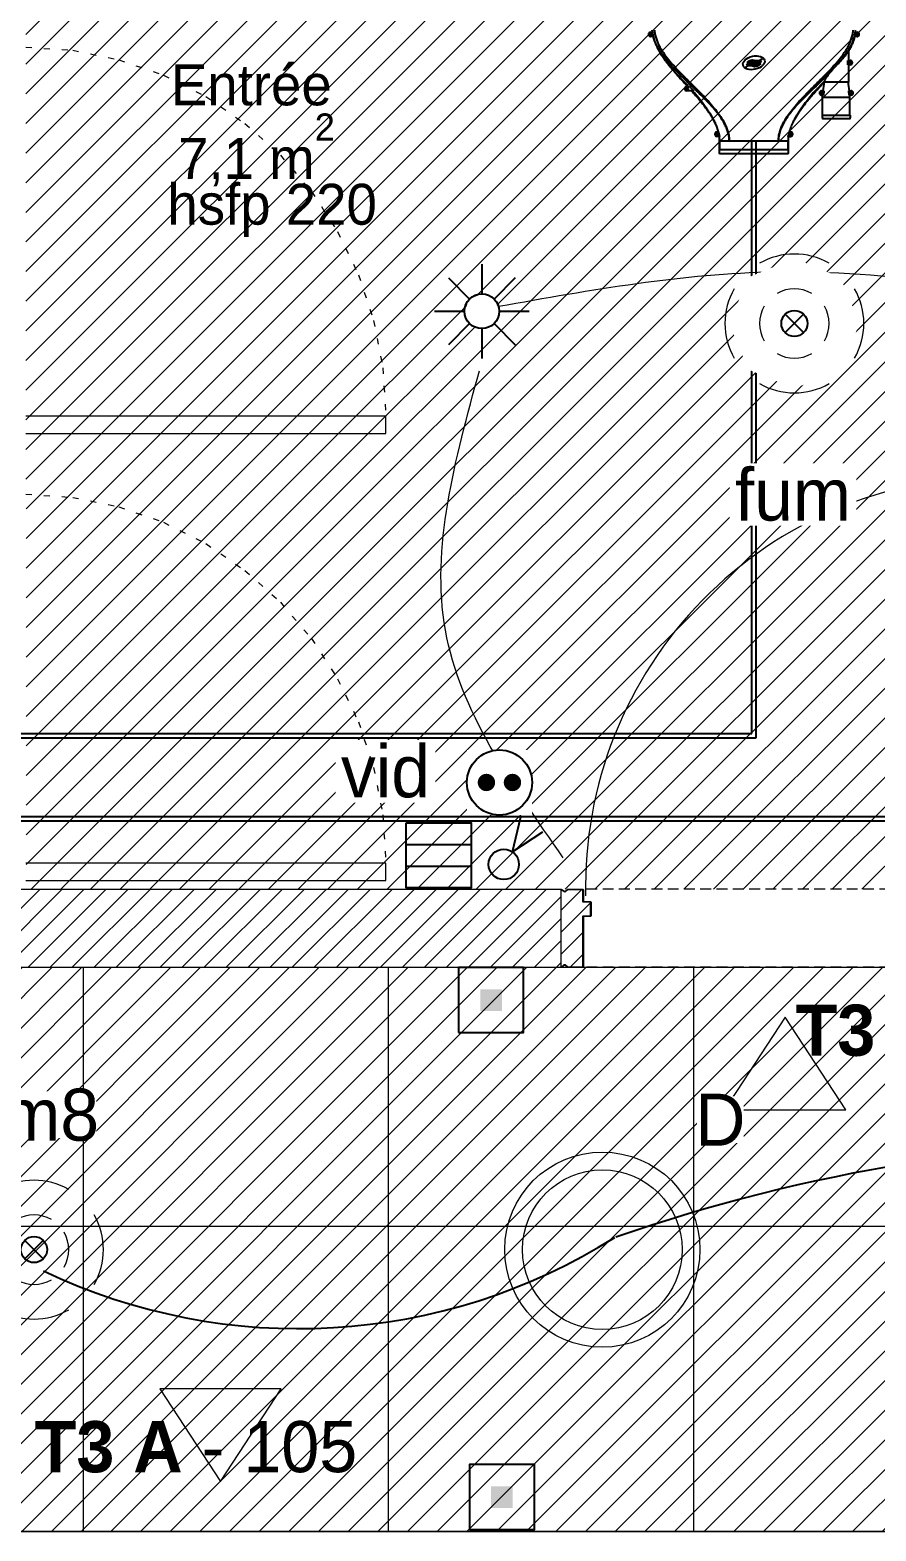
# Model space of a CAD drawing. Header units: centimetres. Extents: x 2666 to 9670, y 1889 to 5633.
# Drawn here: x 5439 to 5634, y 4152.5 to 4498.3 of the extents above; entities that cross this region are included whole.
import ezdxf

# ---------------------------------------------------------------- set-up
doc = ezdxf.new("R2010")
doc.units = ezdxf.units.CM
doc.header["$LTSCALE"] = 12.7
doc.linetypes.add('Style de ligne -13', pattern=[0.295276, 0.19685, -0.098425])
doc.linetypes.add('Style de ligne -18', pattern=[0.328084, 0.109361, -0.218723])
for name, color, linetype, lineweight in [('B Faux plafonds', 7, 'Continuous', 5), ('B Faux plafonds-1', 7, 'Continuous', 5), ('B GÈnÈral', 7, 'Continuous', 5), ('B Général', 7, 'Continuous', 5), ('C ANNOTATIONS-prestations', 7, 'Continuous', 5), ('C ANNOTATIONS-prestations-1', 7, 'Continuous', 5), ('C ANNOTATIONS-texte', 7, 'Continuous', 5), ('C ANNOTATIONS-texte surfaces', 7, 'Continuous', 5), ('prlm-ELEC-CFA', 1, 'Continuous', 25), ('prlm-ELEC-CFO', 1, 'Continuous', 25), ('prlm-ELEC-SSI', 1, 'Continuous', 25)]:
    doc.layers.add(name, color=color, linetype=linetype, lineweight=lineweight)
doc.layers.add('prlm-CHAUFF', color=4, linetype='Continuous')
doc.styles.add('Eurostile', font='')
doc.styles.add('Eurostile (bold)', font='')
doc.styles.add('prlm-elec-cfa', font='comic.ttf', dxfattribs={"height": 12})
doc.styles.add('prlm-elec-cfo', font='comic.ttf', dxfattribs={"height": 12})
doc.styles.add('prlm-elec-ssi', font='comic.ttf', dxfattribs={"height": 12})
doc.styles.get('Eurostile').set_extended_font_data('Eurostile')
doc.styles.get('Eurostile (bold)').set_extended_font_data('Eurostile', bold=True)

# ---------------------------------------------------------------- blocks, each defined once
blk = doc.blocks.new('xi.SPOT')
at = {"color": 0, "lineweight": 5}
blk.add_wipeout([(-4, 0), (-2.83, -2.83), (0, -4), (2.83, -2.83), (4, 0), (2.83, 2.83), (0, 4), (-2.83, 2.83)], dxfattribs=at).dxf.layer = 'prlm-ELEC-CFO'
at = {"layer": 'prlm-ELEC-CFO', "color": 0, "linetype": 'ByBlock', "lineweight": -2, "flags": 128}
for points in [[(0, 10.88), (0, 4)], [(-7.69, 7.69), (-2.83, 2.83)], [(7.69, 7.69), (2.83, 2.83)], [(-10.88, 0), (-4, 0)], [(4, 0), (10.88, 0)], [(-2.83, -2.83), (-7.69, -7.69)], [(2.83, -2.83), (7.69, -7.69)], [(0, -4), (0, -10.88)]]:
    blk.add_lwpolyline(points, dxfattribs=at)
at = {"layer": 'prlm-ELEC-CFO', "color": 0, "linetype": 'ByBlock', "lineweight": -2}
blk.add_circle((0, 0), 4, dxfattribs=at)
blk = doc.blocks.new('xi.VV')
at = {"layer": 'prlm-ELEC-CFO', "color": 0}
blk.add_lwpolyline([(6.95, 3.42), (0.01, -1.13), (1.91, 6.95)], dxfattribs=at)
blk.add_circle((-2, -4), 3.5, dxfattribs=at)
blk = doc.blocks.new('xi.FUM')
at = {"color": 0}
blk.add_wipeout([(-10.61, -10.61), (-15, 0), (-10.61, 10.61), (0, 15), (10.61, 10.61), (15, 0), (10.61, -10.61), (0, -15)], dxfattribs=at).dxf.layer = 'prlm-ELEC-SSI'
at = {"layer": 'prlm-ELEC-SSI', "color": 0}
for points in [[(-2.12, 2.12), (2.12, -2.12)], [(2.12, 2.12), (-2.12, -2.12)]]:
    blk.add_lwpolyline(points, dxfattribs=at)
blk.add_circle((0, 0), 3, dxfattribs=at)
at = {"layer": 'prlm-ELEC-SSI', "color": 0, "lineweight": 13}
for radius, start, end in [(16, 60, 120), (16, 150, 210), (8, 60, 120), (16, 330, 30), (8, 150, 210), (8, 330, 30), (8, 240, 300), (16, 240, 300)]:
    blk.add_arc((0, 0), radius, start, end, dxfattribs=at)
blk = doc.blocks.new('xi.BSO')
at = {"layer": 'prlm-ELEC-CFO', "lineweight": 5}
blk.add_hatch(color=0, dxfattribs=at).paths.add_polyline_path([(-2.5, -2.5), (2.5, -2.5), (2.5, 2.5), (-2.5, 2.5)])
at = {"layer": 'prlm-ELEC-CFO', "color": 0, "flags": 128}
blk.add_lwpolyline([(-7.5, -7.5), (7.5, -7.5), (7.5, 7.5), (-7.5, 7.5)], close=True, dxfattribs=at)
blk = doc.blocks.new('xi.VID')
at = {"layer": 'prlm-ELEC-CFA', "color": 0, "linetype": 'ByBlock', "lineweight": -2, "flags": 128}
blk.add_lwpolyline([(-7.5, 7.5), (7.5, 7.5), (7.5, -7.5), (-7.5, -7.5)], close=True, dxfattribs=at)
at = {"layer": 'prlm-ELEC-CFA', "color": 0}
for points in [[(-7.5, 2.5), (7.5, 2.5)], [(-7.5, -2.5), (7.5, -2.5)]]:
    blk.add_lwpolyline(points, dxfattribs=at)
blk = doc.blocks.new('xi.PC')
at = {"color": 0, "lineweight": 5}
blk.add_wipeout([(-7.5, -7.5), (7.5, -7.5), (7.5, 7.5), (-7.5, 7.5)], dxfattribs=at).dxf.layer = 'prlm-ELEC-CFO'
at = {"layer": 'prlm-ELEC-CFO', "color": 0, "linetype": 'ByBlock', "lineweight": 5, "const_width": 2}
for points in [[(-4, 0, 1), (-2, 0, 1)], [(2, 0, 1), (4, 0, 1)]]:
    blk.add_lwpolyline(points, format="xyb", close=True, dxfattribs=at)
at = {"layer": 'prlm-ELEC-CFO', "color": 0, "linetype": 'ByBlock', "lineweight": -2}
blk.add_circle((0, 0), 7.5, dxfattribs=at)
blk = doc.blocks.new('xi.lumD')
at = {"layer": 'prlm-ELEC-CFO', "color": 0, "linetype": 'ByBlock', "lineweight": 13}
for radius in [22.49, 18.39]:
    blk.add_circle((0, 0), radius, dxfattribs=at)
blk = doc.blocks.new('xi.dm8')
at = {"layer": 'prlm-ELEC-CFO', "color": 0}
for points in [[(-2.12, 2.12), (2.12, -2.12)], [(2.12, 2.12), (-2.12, -2.12)]]:
    blk.add_lwpolyline(points, dxfattribs=at)
blk.add_circle((0, 0), 3, dxfattribs=at)
at = {"layer": 'prlm-ELEC-CFO', "color": 0, "lineweight": 13}
for radius, start, end in [(16, 60, 120), (16, 150, 210), (8, 60, 120), (16, 330, 30), (8, 150, 210), (8, 330, 30), (8, 240, 300), (16, 240, 300)]:
    blk.add_arc((0, 0), radius, start, end, dxfattribs=at)

msp = doc.modelspace()

# ---------------------------------------------------------------- hatches: boundary and pattern name
at = {"layer": 'B Faux plafonds', "linetype": 'Continuous', "lineweight": 5, "true_color": 0xaaaaaa}
h = msp.add_hatch(dxfattribs=at)
h.set_pattern_fill('F_P__SOFFITE', color=253, style=0, pattern_type=2)
h.set_pattern_definition([(45, (0, 0.2205), (-3.5277778, 3.3072917), [])])
h.paths.add_polyline_path([(4337.44, 3228.48), (4207.44, 3228.48), (4207.44, 4282.39), (4659.96, 4282.39), (4659.96, 4330.39), (5019.96, 4330.39), (5019.96, 4687.89), (5150.04, 4687.72), (5150.04, 4282.39), (6787.89, 4282.39), (6787.89, 4152.39), (4337.44, 4152.39)])
at = {"layer": 'B Faux plafonds-1', "linetype": 'Continuous', "lineweight": 5, "true_color": 0xaaaaaa}
h = msp.add_hatch(dxfattribs=at)
h.set_pattern_fill('F_P__SOFFITE', color=253, style=0, pattern_type=2)
h.set_pattern_definition([(45, (5697.463, 4702.054), (-3.52778, 3.30729), [])])
h.paths.add_polyline_path([(5438.04, 4501.39), (5438.17, 4300.39), (5803.04, 4300.39), (5803.04, 4471.4), (5734.04, 4471.4), (5734.04, 4501.39)])
at = {"layer": 'B GÈnÈral', "linetype": 'Continuous', "lineweight": 5}
h = msp.add_hatch(dxfattribs=at)
h.set_pattern_fill('50_BETON', style=0, pattern_type=2)
h.set_pattern_definition([(45, (0, 0), (2.4253472, -2.6458333), [])])
h.paths.add_polyline_path([(5150.04, 4300.39), (5150.04, 4282.39), (5561.43, 4282.39), (5561.43, 4300.39)])
h = msp.add_hatch(dxfattribs=at)
h.set_pattern_fill('50_BETON', style=0, pattern_type=2)
h.set_pattern_definition([(45, (5613.0258, 4291.389), (2.42535, -2.64583), [])])
edge = h.paths.add_edge_path()
edge.add_line((5561.43, 4282.44), (5562.09, 4283.02))
edge.add_line((5562.09, 4283.02), (5562.1, 4283.02))
edge.add_arc((5562.23, 4282.87), 0.2, 48.9909, 131.0091, ccw=False)
edge.add_line((5562.36, 4283.02), (5562.37, 4283.02))
edge.add_line((5562.37, 4283.02), (5562.93, 4282.53))
edge.add_line((5562.93, 4282.53), (5562.93, 4282.53))
edge.add_arc((5562.96, 4282.57), 0.05, 228.9909, 270)
edge.add_line((5562.96, 4282.52), (5562.96, 4282.52))
edge.add_line((5562.96, 4282.52), (5566.33, 4282.52))
edge.add_line((5566.33, 4282.52), (5566.33, 4282.52))
edge.add_arc((5566.33, 4282.56), 0.0435, 270, 360)
edge.add_line((5566.38, 4282.56), (5566.38, 4294.08))
edge.add_arc((5566.55, 4294.08), 0.174, 90, 180, ccw=False)
edge.add_line((5566.55, 4294.26), (5566.58, 4294.26))
edge.add_line((5566.58, 4294.26), (5568.13, 4294.26))
edge.add_line((5568.13, 4294.26), (5568.13, 4294.26))
edge.add_arc((5568.13, 4294.3), 0.0435, 270, 360)
edge.add_line((5568.18, 4294.3), (5568.18, 4297.35))
edge.add_arc((5568.13, 4297.35), 0.0435, 0, 90)
edge.add_line((5568.13, 4297.39), (5568.13, 4297.39))
edge.add_line((5568.13, 4297.39), (5566.58, 4297.39))
edge.add_line((5566.58, 4297.39), (5566.55, 4297.39))
edge.add_arc((5566.55, 4297.56), 0.174, 180, 270, ccw=False)
edge.add_line((5566.38, 4297.56), (5566.38, 4300.21))
edge.add_arc((5566.33, 4300.21), 0.0435, 0, 90)
edge.add_line((5566.33, 4300.26), (5566.33, 4300.26))
edge.add_line((5566.33, 4300.26), (5562.96, 4300.26))
edge.add_line((5562.96, 4300.26), (5562.96, 4300.26))
edge.add_arc((5562.96, 4300.21), 0.05, 90, 131.0091)
edge.add_line((5562.93, 4300.25), (5562.93, 4300.25))
edge.add_line((5562.93, 4300.25), (5562.37, 4299.76))
edge.add_line((5562.37, 4299.76), (5562.36, 4299.75))
edge.add_arc((5562.23, 4299.9), 0.2, 233.0967, 311.0091, ccw=False)
edge.add_line((5562.11, 4299.74), (5562.1, 4299.75))
edge.add_line((5562.1, 4299.75), (5561.59, 4300.2))
edge.add_line((5561.59, 4300.2), (5561.59, 4300.2))
edge.add_line((5561.59, 4300.2), (5561.43, 4300.34))
edge.add_line((5561.43, 4300.34), (5561.43, 4282.44))
at = {"layer": 'C ANNOTATIONS-prestations-1', "linetype": 'Continuous', "lineweight": 9, "true_color": 0x989898}
h = msp.add_hatch(dxfattribs=at)
h.set_pattern_fill('DALETTES TERRASSE 50X50', color=252, scale=1.406016, style=0, pattern_type=2)
h.set_pattern_definition([(0, (4678, 4152.39), (4e-15, -70.3008), []), (-90, (4678, 4152.39), (70.3008, 0), [])])
h.paths.add_polyline_path([(4337.44, 3228.48), (4207.44, 3228.48), (4207.44, 4282.39), (4659.96, 4282.39), (4659.96, 4330.39), (5019.96, 4330.39), (5019.96, 4687.89), (5150.04, 4687.72), (5150.04, 4282.39), (6787.89, 4282.39), (6787.89, 4152.39), (4337.44, 4152.39)])

# ---------------------------------------------------------------- linework, layer by layer
at = {"layer": 'B Général', "linetype": 'Style de ligne -18', "lineweight": 5}
for p, q in [((5438.04, 4494.39), (5448.87, 4493.66)), ((5448.87, 4493.66), (5459.52, 4491.49)), ((5459.52, 4491.49), (5469.8, 4487.92)), ((5469.8, 4487.92), (5479.54, 4483)), ((5479.54, 4483), (5488.57, 4476.82)), ((5488.57, 4476.82), (5496.73, 4469.49)), ((5496.73, 4469.49), (5503.89, 4461.13)), ((5503.89, 4461.13), (5509.92, 4451.89)), ((5509.92, 4451.89), (5514.72, 4441.92)), ((5514.72, 4441.92), (5518.21, 4431.39)), ((5518.21, 4431.39), (5520.33, 4420.48)), ((5520.33, 4420.48), (5521.04, 4409.39)), ((5438.04, 4391.39), (5448.87, 4390.66)), ((5448.87, 4390.66), (5459.52, 4388.49)), ((5459.52, 4388.49), (5469.8, 4384.92)), ((5469.8, 4384.92), (5479.54, 4380)), ((5479.54, 4380), (5488.57, 4373.82)), ((5488.57, 4373.82), (5496.73, 4366.49)), ((5496.73, 4366.49), (5503.89, 4358.13)), ((5503.89, 4358.13), (5509.92, 4348.89)), ((5509.92, 4348.89), (5514.72, 4338.92)), ((5520.33, 4317.48), (5521.04, 4306.39))]:
    msp.add_line(p, q, dxfattribs=at)
at = {"layer": 'B Général'}
for p, q in [((5521.04, 4409.39), (5438.04, 4409.39)), ((5521.04, 4405.39), (5521.04, 4409.39)), ((5438.04, 4405.39), (5521.04, 4405.39)), ((5521.04, 4306.39), (5438.04, 4306.39)), ((5521.04, 4302.39), (5521.04, 4306.39)), ((5438.04, 4302.39), (5521.04, 4302.39))]:
    msp.add_line(p, q, dxfattribs=at)
at = {"layer": 'B Général', "color": 7, "linetype": 'Continuous', "lineweight": 18}
for p, q in [((5203.04, 4300.39), (5561.43, 4300.39)), ((5150.04, 4282.39), (5561.43, 4282.39))]:
    msp.add_line(p, q, dxfattribs=at)
at = {"layer": 'B Général', "color": 7, "linetype": 'Continuous', "lineweight": 5}
for p, q in [((5203.04, 4300.39), (5561.43, 4300.39)), ((5561.43, 4282.39), (5561.43, 4300.39)), ((5150.04, 4282.39), (5561.43, 4282.39))]:
    msp.add_line(p, q, dxfattribs=at)
at = {"layer": 'B Général', "linetype": 'Style de ligne -13', "lineweight": 5}
for p, q in [((5659.73, 4300.39), (5566.33, 4300.39)), ((5659.73, 4282.39), (5566.33, 4282.39))]:
    msp.add_line(p, q, dxfattribs=at)
at = {"layer": 'B Général', "linetype": 'Continuous', "lineweight": 5, "flags": 128}
msp.add_lwpolyline([(5566.53, 4300.21), (5566.53, 4297.56, 0.414214), (5566.57, 4297.52), (5566.58, 4297.52), (5568.13, 4297.52), (5568.15, 4297.52, -0.414214), (5568.33, 4297.35), (5568.33, 4294.3, -0.414214), (5568.15, 4294.13), (5568.13, 4294.13), (5566.58, 4294.13), (5566.57, 4294.13, 0.414214), (5566.53, 4294.08), (5566.53, 4282.56, -0.414214), (5566.35, 4282.39), (5566.33, 4282.39), (5562.96, 4282.39), (5562.96, 4282.39, -0.18087), (5562.83, 4282.44), (5562.82, 4282.44), (5562.27, 4282.92), (5562.26, 4282.93, 0.373975), (5562.2, 4282.93), (5562.2, 4282.92), (5561.53, 4282.35), (5561.43, 4282.44), (5562.09, 4283.02), (5562.1, 4283.02, -0.373975), (5562.36, 4283.02), (5562.37, 4283.02), (5562.93, 4282.53), (5562.93, 4282.53, 0.18087), (5562.96, 4282.52), (5562.96, 4282.52), (5566.33, 4282.52), (5566.33, 4282.52, 0.414214), (5566.38, 4282.56), (5566.38, 4294.08, -0.414214), (5566.55, 4294.26), (5566.58, 4294.26), (5568.13, 4294.26), (5568.13, 4294.26, 0.414214), (5568.18, 4294.3), (5568.18, 4297.35, 0.414214), (5568.13, 4297.39), (5568.13, 4297.39), (5566.58, 4297.39), (5566.55, 4297.39, -0.414214), (5566.38, 4297.56), (5566.38, 4300.21, 0.414214), (5566.33, 4300.26), (5566.33, 4300.26), (5562.96, 4300.26), (5562.96, 4300.26, 0.18087), (5562.93, 4300.25), (5562.93, 4300.25), (5562.37, 4299.76), (5562.36, 4299.75, -0.353689), (5562.11, 4299.74), (5562.1, 4299.75), (5561.59, 4300.2), (5561.59, 4300.2), (5561.43, 4300.34), (5561.53, 4300.43), (5562.15, 4299.9, 0.385556), (5562.26, 4299.85), (5562.27, 4299.85), (5562.82, 4300.34), (5562.83, 4300.34, -0.18087), (5562.96, 4300.39), (5562.96, 4300.39), (5566.33, 4300.39), (5566.35, 4300.39, -0.414214)], format="xyb", close=True, dxfattribs=at)
at = {"layer": 'B Général', "color": 250, "linetype": 'Continuous', "lineweight": 5, "true_color": 0x444444, "flags": 128}
for points in [[(5613.03, 4270.89), (5599.03, 4249.54), (5627.03, 4249.54)], [(5482.94, 4163.89), (5496.94, 4185.24), (5468.94, 4185.24)]]:
    msp.add_lwpolyline(points, close=True, dxfattribs=at)
at = {"layer": 'B Général', "color": 7, "linetype": 'Continuous', "lineweight": 5}
msp.add_arc((5661.53, 4300.89), 94.5, 90, 181.2323, dxfattribs=at)
at = {"layer": 'C ANNOTATIONS-prestations', "color": 7, "linetype": 'Continuous', "lineweight": 5, "flags": 128}
msp.add_lwpolyline([(4337.44, 3228.48), (4207.44, 3228.48), (4207.44, 4282.39), (4659.96, 4282.39), (4659.96, 4330.39), (5019.96, 4330.39), (5019.96, 4687.89), (5150.04, 4687.72), (5150.04, 4282.39), (6787.89, 4282.39), (6787.89, 4152.39), (4337.44, 4152.39)], close=True, dxfattribs=at)
msp.add_lwpolyline([(4337.44, 3228.48), (4207.44, 3228.48), (4207.44, 4282.39), (4659.96, 4282.39), (4659.96, 4330.39), (5019.96, 4330.39), (5019.96, 4687.89), (5150.04, 4687.72), (5150.04, 4282.39), (6787.89, 4282.39), (6787.89, 4152.39), (4337.44, 4152.39)], close=True, dxfattribs=at)
at = {"layer": 'prlm-CHAUFF', "ltscale": 50}
for p, q in [((5581.86, 4497.29), (5581.86, 4497.39)), ((5581.86, 4497.39), (5581.96, 4497.39)), ((5581.96, 4497.29), (5581.86, 4497.29)), ((5581.96, 4497.49), (5582.06, 4497.49)), ((5581.96, 4497.39), (5581.96, 4497.49)), ((5581.96, 4497.18), (5581.96, 4497.29)), ((5582.06, 4497.18), (5581.96, 4497.18)), ((5582.01, 4497.84), (5582.46, 4497.84)), ((5582.63, 4496.84), (5582.01, 4496.84)), ((5582.06, 4497.49), (5582.06, 4497.39)), ((5582.06, 4497.39), (5582.17, 4497.39)), ((5582.06, 4497.29), (5582.06, 4497.18)), ((5582.17, 4497.29), (5582.06, 4497.29)), ((5582.17, 4497.39), (5582.17, 4497.29)), ((5582.45, 4497.92), (5582.46, 4497.84)), ((5629.61, 4496.84), (5629, 4496.84)), ((5629.18, 4497.92), (5629.17, 4497.84)), ((5629.17, 4497.84), (5629.61, 4497.84)), ((5629.46, 4497.29), (5629.46, 4497.39)), ((5629.46, 4497.39), (5629.56, 4497.39)), ((5629.56, 4497.29), (5629.46, 4497.29)), ((5629.56, 4497.49), (5629.66, 4497.49)), ((5629.56, 4497.39), (5629.56, 4497.49)), ((5629.56, 4497.18), (5629.56, 4497.29)), ((5629.66, 4497.18), (5629.56, 4497.18)), ((5629.66, 4497.49), (5629.66, 4497.39)), ((5629.66, 4497.39), (5629.77, 4497.39)), ((5629.66, 4497.29), (5629.66, 4497.18)), ((5629.77, 4497.29), (5629.66, 4497.29)), ((5629.77, 4497.39), (5629.77, 4497.29)), ((5627.61, 4493.46), (5627.61, 4491.34)), ((5627.61, 4493.46), (5627.61, 4491.34)), ((5627.46, 4490.34), (5627.46, 4491.34)), ((5627.46, 4491.34), (5628.01, 4491.34)), ((5628.01, 4490.34), (5627.46, 4490.34)), ((5627.61, 4490.34), (5627.61, 4486.34)), ((5627.61, 4490.34), (5627.61, 4486.34)), ((5627.86, 4490.79), (5627.86, 4490.89)), ((5627.86, 4490.89), (5627.96, 4490.89)), ((5627.96, 4490.79), (5627.86, 4490.79)), ((5627.96, 4490.99), (5628.06, 4490.99)), ((5627.96, 4490.89), (5627.96, 4490.99)), ((5627.96, 4490.68), (5627.96, 4490.79)), ((5628.06, 4490.68), (5627.96, 4490.68)), ((5628.06, 4490.99), (5628.06, 4490.89)), ((5628.06, 4490.89), (5628.17, 4490.89)), ((5628.06, 4490.79), (5628.06, 4490.68)), ((5628.17, 4490.79), (5628.06, 4490.79)), ((5628.17, 4490.89), (5628.17, 4490.79)), ((5590.37, 4485.34), (5590.99, 4485.34)), ((5590.99, 4485.34), (5591.99, 4484.34)), ((5622.01, 4486.49), (5619.94, 4484.34)), ((5619.94, 4484.34), (5622.01, 4486.49)), ((5622.01, 4486.49), (5622.01, 4486.34)), ((5622.01, 4486.49), (5622.01, 4486.34)), ((5627.61, 4486.34), (5622.01, 4486.34)), ((5590.22, 4484.79), (5590.22, 4484.89)), ((5590.22, 4484.89), (5590.32, 4484.89)), ((5590.32, 4484.79), (5590.22, 4484.79)), ((5590.32, 4484.99), (5590.42, 4484.99)), ((5590.32, 4484.89), (5590.32, 4484.99)), ((5590.32, 4484.68), (5590.32, 4484.79)), ((5590.42, 4484.68), (5590.32, 4484.68)), ((5591.99, 4484.34), (5590.37, 4484.34)), ((5590.42, 4484.99), (5590.42, 4484.89)), ((5590.42, 4484.89), (5590.53, 4484.89)), ((5590.42, 4484.79), (5590.42, 4484.68)), ((5590.53, 4484.79), (5590.42, 4484.79)), ((5590.53, 4484.89), (5590.53, 4484.79)), ((5621.26, 4483.79), (5621.26, 4483.89)), ((5621.26, 4483.89), (5621.36, 4483.89)), ((5621.36, 4483.79), (5621.26, 4483.79)), ((5621.36, 4483.99), (5621.46, 4483.99)), ((5621.36, 4483.89), (5621.36, 4483.99)), ((5621.36, 4483.68), (5621.36, 4483.79)), ((5621.46, 4483.68), (5621.36, 4483.68)), ((5621.41, 4484.34), (5621.96, 4484.34)), ((5621.85, 4483.34), (5621.41, 4483.34)), ((5621.46, 4483.99), (5621.46, 4483.89)), ((5621.46, 4483.89), (5621.57, 4483.89)), ((5621.46, 4483.79), (5621.46, 4483.68)), ((5621.57, 4483.79), (5621.46, 4483.79)), ((5621.57, 4483.89), (5621.57, 4483.79)), ((5621.66, 4482.84), (5627.96, 4482.84)), ((5621.66, 4478.74), (5621.66, 4482.84)), ((5621.66, 4478.74), (5621.66, 4482.84)), ((5621.96, 4484.28), (5621.85, 4483.34)), ((5621.96, 4484.34), (5621.96, 4484.28)), ((5627.66, 4484.28), (5627.66, 4484.34)), ((5627.66, 4484.34), (5628.21, 4484.34)), ((5627.78, 4483.34), (5627.66, 4484.28)), ((5628.21, 4483.34), (5627.78, 4483.34)), ((5627.96, 4478.74), (5627.96, 4482.84)), ((5627.96, 4478.74), (5627.96, 4482.84)), ((5628.06, 4483.79), (5628.06, 4483.89)), ((5628.06, 4483.89), (5628.16, 4483.89)), ((5628.16, 4483.79), (5628.06, 4483.79)), ((5628.16, 4483.99), (5628.26, 4483.99)), ((5628.16, 4483.89), (5628.16, 4483.99)), ((5628.16, 4483.68), (5628.16, 4483.79)), ((5628.26, 4483.68), (5628.16, 4483.68)), ((5628.26, 4483.99), (5628.26, 4483.89)), ((5628.26, 4483.89), (5628.37, 4483.89)), ((5628.37, 4483.79), (5628.26, 4483.79)), ((5628.26, 4483.79), (5628.26, 4483.68)), ((5628.37, 4483.89), (5628.37, 4483.79)), ((5621.56, 4478.74), (5628.06, 4478.74)), ((5596.41, 4477.86), (5596.43, 4477.86)), ((5596.7, 4477.32), (5596.73, 4477.32)), ((5615.22, 4477.86), (5615.22, 4477.86)), ((5627.96, 4477.84), (5621.66, 4477.84)), ((5597.2, 4474.39), (5597.31, 4474.39)), ((5597.2, 4474.29), (5597.2, 4474.39)), ((5597.31, 4474.29), (5597.2, 4474.29)), ((5597.31, 4474.49), (5597.41, 4474.49)), ((5597.31, 4474.39), (5597.31, 4474.49)), ((5597.31, 4474.18), (5597.31, 4474.29)), ((5597.41, 4474.18), (5597.31, 4474.18)), ((5597.36, 4474.84), (5597.66, 4474.84)), ((5597.91, 4473.84), (5597.36, 4473.84)), ((5597.41, 4474.49), (5597.41, 4474.39)), ((5597.41, 4474.39), (5597.51, 4474.39)), ((5597.51, 4474.29), (5597.41, 4474.29)), ((5597.41, 4474.29), (5597.41, 4474.18)), ((5597.51, 4474.39), (5597.51, 4474.29)), ((5597.66, 4474.84), (5597.86, 4474.16)), ((5597.86, 4474.16), (5597.91, 4473.84)), ((5597.91, 4472.84), (5600.14, 4472.84)), ((5597.91, 4470.74), (5597.91, 4472.84)), ((5597.91, 4472.84), (5597.91, 4470.74)), ((5600.14, 4472.84), (5611.48, 4472.84)), ((5605.31, 4336.24), (5605.31, 4472.84)), ((5606.31, 4335.24), (5606.31, 4472.84)), ((5611.48, 4472.84), (5613.71, 4472.84)), ((5613.71, 4470.74), (5613.71, 4472.84)), ((5613.71, 4472.84), (5613.71, 4470.74)), ((5613.72, 4473.84), (5613.77, 4474.16)), ((5613.72, 4473.84), (5614.27, 4473.84)), ((5613.97, 4474.84), (5613.77, 4474.16)), ((5614.27, 4474.84), (5613.97, 4474.84)), ((5614.12, 4474.39), (5614.22, 4474.39)), ((5614.12, 4474.29), (5614.12, 4474.39)), ((5614.22, 4474.29), (5614.12, 4474.29)), ((5614.22, 4474.49), (5614.32, 4474.49)), ((5614.22, 4474.39), (5614.22, 4474.49)), ((5614.22, 4474.18), (5614.22, 4474.29)), ((5614.32, 4474.18), (5614.22, 4474.18)), ((5614.32, 4474.49), (5614.32, 4474.39)), ((5614.32, 4474.39), (5614.43, 4474.39)), ((5614.43, 4474.29), (5614.32, 4474.29)), ((5614.32, 4474.29), (5614.32, 4474.18)), ((5614.43, 4474.39), (5614.43, 4474.29)), ((5613.81, 4470.74), (5597.81, 4470.74)), ((5613.71, 4469.84), (5597.91, 4469.84)), ((5286.91, 4336.24), (5605.31, 4336.24)), ((5286.91, 4335.24), (5606.31, 4335.24)), ((5286.82, 4317.14), (5643.95, 4317.14)), ((5286.82, 4316.14), (5644.95, 4316.14))]:
    msp.add_line(p, q, dxfattribs=at)
for centre, radius in [((5582.01, 4497.34), 0.3), ((5582.01, 4497.34), 0.25), ((5629.61, 4497.34), 0.3), ((5629.61, 4497.34), 0.25), ((5628.01, 4490.84), 0.3), ((5628.01, 4490.84), 0.25), ((5590.37, 4484.84), 0.3), ((5590.37, 4484.84), 0.25), ((5621.41, 4483.84), 0.3), ((5621.41, 4483.84), 0.25), ((5628.21, 4483.84), 0.3), ((5628.21, 4483.84), 0.25), ((5597.36, 4474.34), 0.3), ((5597.36, 4474.34), 0.25), ((5614.27, 4474.34), 0.3), ((5614.27, 4474.34), 0.25)]:
    msp.add_circle(centre, radius, dxfattribs=at)
for centre, radius, start, end in [((5582.01, 4497.34), 0.5, 90, 270), ((5617.23, 4499.7), 12.12, 343.7263, 346.3852), ((5629.61, 4497.34), 0.5, 270, 90), ((5608.3, 4507.11), 23.65, 316.4099, 324.7501), ((5650.56, 4466.29), 35.1, 135.7111, 139.5265), ((5628.01, 4490.84), 0.5, 270, 90), ((5590.37, 4484.84), 0.5, 90, 270), ((5583.3, 4476.23), 11.66, 39.5755, 44.0299), ((5583.05, 4476.01), 11.99, 39.6381, 43.9674), ((5562.68, 4458.27), 39, 32.5506, 40.6113), ((5562.68, 4458.27), 39, 30.1399, 40.6113), ((5648.95, 4458.27), 39, 139.3887, 149.86), ((5648.95, 4458.27), 39, 139.3887, 149.8601), ((5628.33, 4476.23), 11.66, 135.9701, 140.4245), ((5628.58, 4476.01), 11.99, 136.0326, 140.3619), ((5621.41, 4483.84), 0.5, 90, 270), ((5628.21, 4483.84), 0.5, 270, 90), ((5584.71, 4471.36), 13.43, 12.9954, 36.0824), ((5623.55, 4478.5), 2, 173.2559, 199.4245), ((5623.55, 4478.5), 2, 173.2559, 199.4245), ((5626.08, 4478.5), 2, 340.5755, 6.7441), ((5626.08, 4478.5), 2, 340.5755, 6.7441), ((5578.9, 4468.17), 20.01, 27.2018, 28.9518), ((5586.66, 4472.01), 11.35, 14.4106, 27.8626), ((5625.33, 4471.87), 11.74, 152.3321, 165.441), ((5624.97, 4472.01), 11.35, 152.1374, 165.6929), ((5632.73, 4468.17), 20.01, 151.0483, 152.7983), ((5632.73, 4468.17), 20.01, 151.0482, 152.7982), ((5597.36, 4474.34), 0.5, 90, 270), ((5590.15, 4472.83), 7.77, 0.0577, 7.4544), ((5590.09, 4472.83), 7.82, 0.0736, 7.4237), ((5590.7, 4472.85), 7.25, 359.9215, 7.8382), ((5621.48, 4472.83), 7.77, 172.5456, 179.9423), ((5621.54, 4472.83), 7.82, 172.5763, 179.9264), ((5620.88, 4472.85), 7.17, 173.9053, 180.1157), ((5620.88, 4472.85), 7.17, 172.0923, 173.5448), ((5614.27, 4474.34), 0.5, 270, 90), ((5599.8, 4470.5), 2, 173.2559, 199.4245), ((5599.8, 4470.5), 2, 173.2559, 199.4245), ((5611.83, 4470.5), 2, 340.5755, 6.7441), ((5611.83, 4470.5), 2, 340.5755, 6.7441)]:
    msp.add_arc(centre, radius, start, end, dxfattribs=at)
msp.add_ellipse((5605.81, 4490.79), major_axis=(-2.49, -0.57), ratio=0.600775, dxfattribs=at)
for points, knots in [([(5600.14, 4472.84), (5600.14, 4473.01), (5600.14, 4473.18), (5600.11, 4473.52), (5600.09, 4473.69), (5600.01, 4474.2), (5599.93, 4474.54), (5599.73, 4475.19), (5599.62, 4475.51), (5599.35, 4476.14), (5599.2, 4476.45), (5598.72, 4477.35), (5598.35, 4477.92), (5597.58, 4479), (5597.17, 4479.52), (5595.89, 4481.04), (5594.97, 4482), (5593.09, 4483.88), (5592.13, 4484.8), (5590.21, 4486.65), (5589.25, 4487.57), (5587.38, 4489.47), (5586.48, 4490.44), (5585.22, 4491.98), (5584.82, 4492.51), (5584.26, 4493.33), (5584.08, 4493.62), (5583.74, 4494.19), (5583.58, 4494.49), (5583.12, 4495.39), (5582.87, 4496), (5582.61, 4496.96), (5582.54, 4497.29), (5582.45, 4497.86), (5582.43, 4498.1), (5582.42, 4498.34)], [0, 0, 0, 0, 0.015625, 0.015625, 0.03125, 0.03125, 0.0625, 0.0625, 0.09375, 0.09375, 0.125, 0.125, 0.1875, 0.1875, 0.25, 0.25, 0.375, 0.375, 0.5, 0.5, 0.625, 0.625, 0.75, 0.75, 0.8125, 0.8125, 0.84375, 0.84375, 0.875, 0.875, 0.9375, 0.9375, 0.96875, 0.96875, 0.9908046, 0.9908046, 0.9908046, 0.9908046]), ([(5582.62, 4496.84), (5582.69, 4496.55), (5582.77, 4496.26), (5582.95, 4495.7), (5583.06, 4495.42), (5583.4, 4494.59), (5583.67, 4494.06), (5584.25, 4493.04), (5584.57, 4492.54), (5585.24, 4491.56), (5585.6, 4491.09), (5586.7, 4489.69), (5587.48, 4488.8), (5589.08, 4487.05), (5589.9, 4486.19), (5590.72, 4485.34)], [0, 0, 0, 0, 0.0625, 0.0625, 0.125, 0.125, 0.25, 0.25, 0.375, 0.375, 0.5, 0.5, 0.75, 0.75, 1, 1, 1, 1]), ([(5582.92, 4498.34), (5582.93, 4498.1), (5582.96, 4497.86), (5583.04, 4497.3), (5583.11, 4496.98), (5583.39, 4496.03), (5583.64, 4495.42), (5584.1, 4494.53), (5584.26, 4494.24), (5584.6, 4493.68), (5584.78, 4493.4), (5585.34, 4492.59), (5585.74, 4492.06), (5586.98, 4490.53), (5587.87, 4489.56), (5589.69, 4487.66), (5590.63, 4486.74), (5592.5, 4484.88), (5593.43, 4483.95), (5595.24, 4482.04), (5596.12, 4481.07), (5597.35, 4479.53), (5597.74, 4479), (5598.47, 4477.9), (5598.81, 4477.34), (5599.26, 4476.43), (5599.4, 4476.12), (5599.65, 4475.49), (5599.76, 4475.17), (5599.95, 4474.52), (5600.02, 4474.19), (5600.09, 4473.68), (5600.11, 4473.51), (5600.14, 4473.17), (5600.14, 4473.01), (5600.14, 4472.84)], [0.0092808, 0.0092808, 0.0092808, 0.0092808, 0.03125, 0.03125, 0.0625, 0.0625, 0.125, 0.125, 0.15625, 0.15625, 0.1875, 0.1875, 0.25, 0.25, 0.375, 0.375, 0.5, 0.5, 0.625, 0.625, 0.75, 0.75, 0.8125, 0.8125, 0.875, 0.875, 0.90625, 0.90625, 0.9375, 0.9375, 0.96875, 0.96875, 0.984375, 0.984375, 1, 1, 1, 1]), ([(5611.48, 4472.84), (5611.49, 4473.01), (5611.49, 4473.18), (5611.52, 4473.52), (5611.54, 4473.68), (5611.61, 4474.19), (5611.68, 4474.52), (5611.86, 4475.18), (5611.97, 4475.5), (5612.22, 4476.12), (5612.36, 4476.43), (5612.82, 4477.34), (5613.16, 4477.9), (5613.89, 4479), (5614.28, 4479.53), (5615.51, 4481.07), (5616.39, 4482.04), (5618.2, 4483.95), (5619.13, 4484.88), (5621, 4486.74), (5621.94, 4487.66), (5623.76, 4489.56), (5624.65, 4490.53), (5625.89, 4492.06), (5626.29, 4492.59), (5626.84, 4493.4), (5627.02, 4493.68), (5627.37, 4494.24), (5627.53, 4494.53), (5627.99, 4495.42), (5628.24, 4496.03), (5628.51, 4496.98), (5628.59, 4497.3), (5628.67, 4497.86), (5628.7, 4498.1), (5628.71, 4498.34)], [0, 0, 0, 0, 0.015625, 0.015625, 0.03125, 0.03125, 0.0625, 0.0625, 0.09375, 0.09375, 0.125, 0.125, 0.1875, 0.1875, 0.25, 0.25, 0.375, 0.375, 0.5, 0.5, 0.625, 0.625, 0.75, 0.75, 0.8125, 0.8125, 0.84375, 0.84375, 0.875, 0.875, 0.9375, 0.9375, 0.96875, 0.96875, 0.9907189, 0.9907189, 0.9907189, 0.9907189]), ([(5629.21, 4498.34), (5629.19, 4498.06), (5629.17, 4497.78), (5629.06, 4497.15), (5628.98, 4496.79), (5628.66, 4495.73), (5628.35, 4495.05), (5627.64, 4493.74), (5627.24, 4493.12), (5626.37, 4491.93), (5625.91, 4491.36), (5625.43, 4490.8)], [0.0331631, 0.0331631, 0.0331631, 0.0331631, 0.125, 0.125, 0.25, 0.25, 0.5, 0.5, 0.75, 0.75, 1, 1, 1, 1]), ([(5629, 4496.84), (5628.94, 4496.54), (5628.85, 4496.25), (5628.71, 4495.81), (5628.66, 4495.66), (5628.55, 4495.38), (5628.49, 4495.23), (5628.31, 4494.81), (5628.18, 4494.53), (5627.91, 4493.99), (5627.77, 4493.72), (5627.61, 4493.46)], [0, 0, 0, 0, 0.25, 0.25, 0.375, 0.375, 0.5, 0.5, 0.75, 0.75, 1, 1, 1, 1]), ([(5627.61, 4493.46), (5627.77, 4493.74), (5627.93, 4494.02), (5628.22, 4494.6), (5628.35, 4494.89), (5628.59, 4495.48), (5628.71, 4495.79), (5628.82, 4496.17), (5628.85, 4496.24), (5628.87, 4496.31)], [0, 0, 0, 0, 0.25, 0.25, 0.5, 0.5, 0.75, 0.75, 0.8062429, 0.8062429, 0.8062429, 0.8062429]), ([(5584.41, 4492.79), (5584.52, 4492.63), (5584.84, 4492.13), (5585.41, 4491.32), (5586.15, 4490.35), (5586.94, 4489.38), (5587.86, 4488.3), (5588.91, 4487.12), (5589.84, 4486.09), (5590.38, 4485.5), (5590.53, 4485.34)], [0.1694223, 0.1694223, 0.1694223, 0.1694223, 0.1906001, 0.2339285, 0.2787061, 0.3247019, 0.3716424, 0.4351709, 0.4991397, 0.523565, 0.523565, 0.523565, 0.523565]), ([(5607.44, 4490.66), (5606.72, 4489.95), (5606.34, 4489.85), (5605.95, 4489.89), (5605.34, 4489.96), (5604.69, 4490.36), (5603.96, 4489.78)], [0, 0, 0, 0, 0.389075, 0.389075, 0.389075, 1, 1, 1, 1]), ([(5607.75, 4491.71), (5607.03, 4490.99), (5606.65, 4490.9), (5606.26, 4490.94), (5605.65, 4491), (5605, 4491.41), (5604.27, 4490.83)], [0, 0, 0, 0, 0.389075, 0.389075, 0.389075, 1, 1, 1, 1]), ([(5623.85, 4489.08), (5622.66, 4487.83), (5621.41, 4486.63), (5618.91, 4484.24), (5617.66, 4483.04), (5615.88, 4481.17), (5615.3, 4480.53), (5614.2, 4479.2), (5613.68, 4478.52), (5612.97, 4477.42), (5612.75, 4477.05), (5612.33, 4476.27), (5612.15, 4475.86), (5611.83, 4475.03), (5611.71, 4474.6), (5611.58, 4473.94), (5611.54, 4473.72), (5611.51, 4473.39), (5611.5, 4473.28), (5611.49, 4473.06), (5611.49, 4472.95), (5611.48, 4472.84)], [0, 0, 0, 0, 0.25, 0.25, 0.5, 0.5, 0.625, 0.625, 0.75, 0.75, 0.8125, 0.8125, 0.875, 0.875, 0.9375, 0.9375, 0.96875, 0.96875, 0.984375, 0.984375, 1, 1, 1, 1]), ([(5623.85, 4489.08), (5623.62, 4488.81), (5623.4, 4488.55), (5622.98, 4488.04), (5622.79, 4487.79), (5622.45, 4487.31), (5622.3, 4487.09), (5622.14, 4486.8), (5622.09, 4486.72), (5622.03, 4486.58), (5622.01, 4486.53), (5622.01, 4486.49)], [0, 0, 0, 0, 0.25, 0.25, 0.5, 0.5, 0.75, 0.75, 0.875, 0.875, 1, 1, 1, 1]), ([(5614.72, 4476.88), (5614.87, 4477.21), (5615.24, 4477.93), (5615.89, 4478.98), (5616.64, 4480.07), (5617.47, 4481.15), (5618.35, 4482.23), (5619.46, 4483.52), (5620.68, 4484.88), (5621.62, 4485.9), (5622.02, 4486.34)], [0.1568082, 0.1568082, 0.1568082, 0.1568082, 0.2305418, 0.3149874, 0.4025619, 0.4929385, 0.5856877, 0.6803551, 0.8317746, 0.9509578, 0.9509578, 0.9509578, 0.9509578]), ([(5591.43, 4484.34), (5591.75, 4483.98), (5592.45, 4483.2), (5593.49, 4481.98), (5594.44, 4480.8), (5595.23, 4479.72), (5595.89, 4478.75), (5596.44, 4477.81), (5596.76, 4477.19), (5596.9, 4476.9)], [0.5730592, 0.5730592, 0.5730592, 0.5730592, 0.626259, 0.6884084, 0.7489718, 0.7930827, 0.8358988, 0.8773199, 0.9123747, 0.9123747, 0.9123747, 0.9123747])]:
    msp.add_open_spline(points, degree=3, knots=knots, dxfattribs=at)
for points in [[(5582.46, 4497.84), (5582.49, 4497.5), (5582.55, 4497.17), (5582.63, 4496.84)], [(5629, 4496.84), (5629.08, 4497.17), (5629.13, 4497.5), (5629.17, 4497.84)], [(5603.96, 4489.78), (5604.78, 4490.72), (5605.43, 4490.31), (5606.05, 4490.25)], [(5604.11, 4490.3), (5604.94, 4491.23), (5605.59, 4490.83), (5606.2, 4490.76)], [(5606.11, 4490.4), (5605.5, 4490.47), (5604.85, 4490.87), (5604.11, 4490.3)], [(5604.27, 4490.83), (5605.09, 4491.77), (5605.74, 4491.36), (5606.36, 4491.29)], [(5606.05, 4490.25), (5606.44, 4490.21), (5606.82, 4490.3), (5607.44, 4490.66)], [(5607.59, 4491.18), (5606.87, 4490.46), (5606.5, 4490.36), (5606.11, 4490.4)], [(5606.2, 4490.76), (5606.6, 4490.72), (5606.97, 4490.82), (5607.59, 4491.18)], [(5606.36, 4491.29), (5606.75, 4491.25), (5607.13, 4491.35), (5607.75, 4491.71)], [(5621.8, 4484.34), (5621.9, 4485), (5622.01, 4485.67), (5622.01, 4486.34)], [(5621.8, 4484.34), (5621.9, 4485), (5622.01, 4485.67), (5622.01, 4486.34)], [(5627.83, 4484.34), (5627.73, 4485), (5627.61, 4485.67), (5627.61, 4486.34)], [(5627.83, 4484.34), (5627.73, 4485), (5627.61, 4485.67), (5627.61, 4486.34)], [(5621.66, 4482.84), (5621.66, 4483), (5621.67, 4483.17), (5621.68, 4483.34)], [(5621.66, 4482.84), (5621.66, 4483), (5621.67, 4483.17), (5621.68, 4483.34)], [(5627.96, 4482.84), (5627.96, 4483), (5627.96, 4483.17), (5627.94, 4483.34)], [(5627.96, 4482.84), (5627.96, 4483), (5627.96, 4483.17), (5627.94, 4483.34)]]:
    msp.add_open_spline(points, degree=3, dxfattribs=at)
at = {"layer": 'prlm-ELEC-CFO'}
msp.add_arc((5500.97, 4335.78), 136.64, 244.4975, 302.194, dxfattribs=at)
at = {"layer": 'prlm-ELEC-CFO', "lineweight": 13}
msp.add_spline([(5561.89, 4307.64), (5534.75, 4360.04), (5542.59, 4419.85)], degree=3, dxfattribs=at)

# ---------------------------------------------------------------- block references
at = {"layer": 'prlm-ELEC-CFA'}
msp.add_blockref('xi.VID', (5533.21, 4308.2), dxfattribs=at)
at = {"layer": 'prlm-ELEC-CFO'}
for name, p in [('xi.VV', (5550.19, 4310.1)), ('xi.BSO', (5545.26, 4274.84)), ('xi.dm8', (5439.96, 4217.34)), ('xi.BSO', (5547.77, 4160.33))]:
    msp.add_blockref(name, p, dxfattribs=at)
at = {"layer": 'prlm-ELEC-CFO', "rotation": 90}
msp.add_blockref('xi.lumD', (5570.9, 4217.34), dxfattribs=at)

# ---------------------------------------------------------------- texts
at = {"layer": 'C ANNOTATIONS-prestations', "insert": (5470.68, 4450.65), "char_height": 9.412, "width": 89.7755, "attachment_point": 7, "line_spacing_factor": 0.894142, "style": 'Eurostile'}
msp.add_mtext('hsfp 220', dxfattribs=at)
at = {"layer": 'C ANNOTATIONS-texte', "insert": (5490.03, 4480.85), "char_height": 9.412, "attachment_point": 8, "line_spacing_factor": 0.894142, "style": 'Eurostile'}
msp.add_mtext('Entrée', dxfattribs=at)
at = {"layer": 'C ANNOTATIONS-texte', "color": 7, "lineweight": 30, "char_height": 11.765, "attachment_point": 2, "line_spacing_factor": 0.894142, "style": 'Eurostile (bold)'}
for s, insert, width in [('T3 A{\\fEurostile|b0|i0|c0|p0; - 102}', (5652.59, 4273.79), 194.6381), ('T3 A{\\fEurostile|b0|i0|c0|p0; - 105}', (5477.27, 4177.83), 166)]:
    msp.add_mtext(s, dxfattribs=dict(at, insert=insert, width=width))
at = {"layer": 'C ANNOTATIONS-texte surfaces', "insert": (5491.22, 4479.11), "char_height": 9.412, "attachment_point": 2, "line_spacing_factor": 0.894142, "style": 'Eurostile'}
msp.add_mtext('7,1 m{\\H0.6667x;\\S2^ ;}', dxfattribs=at)

# ---------------------------------------------------------------- next in the draw order: block references
at = {"layer": 'prlm-ELEC-CFO'}
for name, p in [('xi.SPOT', (5543.15, 4433.53)), ('xi.PC', (5547.2, 4324.97))]:
    msp.add_blockref(name, p, dxfattribs=at)

# ---------------------------------------------------------------- next in the draw order: texts
at = {"layer": 'prlm-ELEC-CFA', "lineweight": 20, "insert": (5520.94, 4327.47), "char_height": 12, "attachment_point": 5, "line_spacing_factor": 0.8, "style": 'prlm-elec-cfa', "bg_fill": 3, "box_fill_scale": 1.1, "bg_fill_color": 256, "bg_fill_transparency": 0}
msp.add_mtext('vid', dxfattribs=at)
at = {"layer": 'prlm-ELEC-CFO', "lineweight": 20, "char_height": 12, "attachment_point": 2, "line_spacing_factor": 0.8, "style": 'prlm-elec-cfo', "bg_fill": 3, "box_fill_scale": 0.95, "bg_fill_color": 256, "bg_fill_transparency": 0}
for s, insert in [('dm8', (5439.34, 4254.44)), ('D', (5598.09, 4253.29))]:
    msp.add_mtext(s, dxfattribs=dict(at, insert=insert))
at = {"layer": 'prlm-ELEC-SSI', "lineweight": 20, "insert": (5614.82, 4391.23), "char_height": 12, "attachment_point": 5, "line_spacing_factor": 0.8, "style": 'prlm-elec-ssi', "bg_fill": 3, "box_fill_scale": 1.1, "bg_fill_color": 256, "bg_fill_transparency": 0}
msp.add_mtext('fum', dxfattribs=at)

# ---------------------------------------------------------------- next in the draw order: linework, layer by layer
at = {"layer": 'B Général', "linetype": 'Style de ligne -18', "lineweight": 5}
for p, q in [((5514.72, 4338.92), (5518.21, 4328.39)), ((5518.21, 4328.39), (5520.33, 4317.48))]:
    msp.add_line(p, q, dxfattribs=at)
at = {"layer": 'prlm-ELEC-CFO'}
msp.add_arc((5704.14, 3846.43), 395.76, 69.0391, 109.1906, dxfattribs=at)
at = {"layer": 'prlm-ELEC-CFO', "lineweight": 13}
msp.add_spline([(5688.95, 4433.66), (5610.74, 4442.57), (5547.01, 4434.6)], degree=3, dxfattribs=at)

# ---------------------------------------------------------------- next in the draw order: block references
at = {"layer": 'prlm-ELEC-SSI'}
msp.add_blockref('xi.FUM', (5615.15, 4430.73), dxfattribs=at)

doc.saveas('drawing.dxf')
